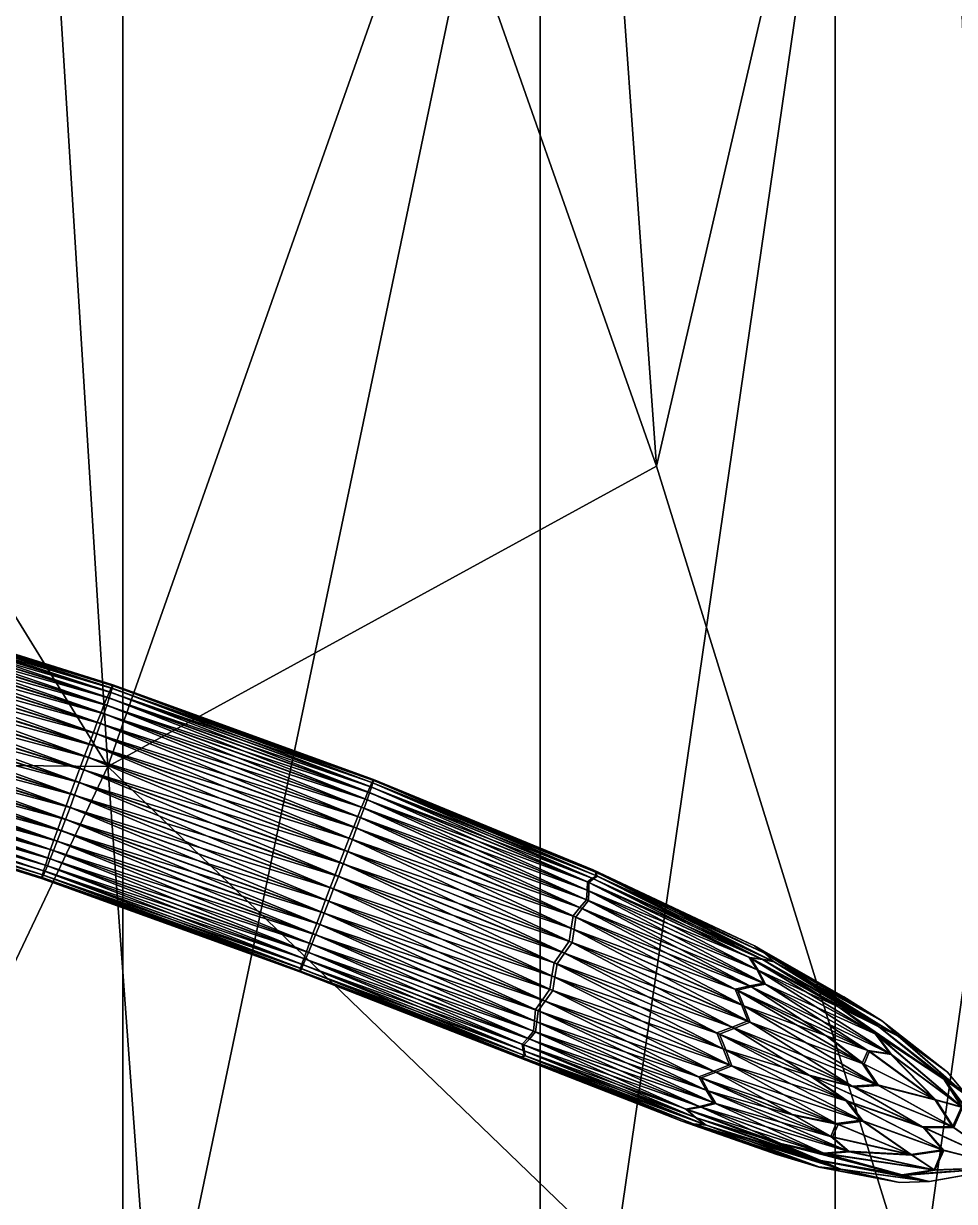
# Model space of a CAD drawing. Header units: centimetres. Extents: x -906 to 906, y -348 to 348.
# Drawn here: x -839.56 to -821.79, y -129.08 to -106.58 of the extents above; entities that cross this region are included whole.
import ezdxf

# ---------------------------------------------------------------- set-up
doc = ezdxf.new("R2010")
doc.units = ezdxf.units.CM
for name, color, linetype, true_color in [('Object011', 7, 'Continuous', 0x1bb194), ('Object015', 7, 'Continuous', 0x876e08), ('wood', 7, 'Continuous', 0x068771)]:
    doc.layers.add(name, color=color, linetype=linetype, true_color=true_color)

msp = doc.modelspace()

# ---------------------------------------------------------------- meshes
at = {"layer": 'Object011', "color": 46, "true_color": 0x876e08}
mesh = msp.add_polyface(dxfattribs=at)
corners = [(-837.856, -119.21, -296.943), (-843.298, -117.505, -296.843), (-843.297, -117.523, -296.586), (-837.857, -119.228, -296.687), (-843.308, -117.573, -296.335), (-837.893, -119.357, -296.191), (-843.33, -117.654, -296.091), (-843.362, -117.763, -295.861), (-837.87, -119.278, -296.435), (-843.406, -117.9, -295.648), (-837.973, -119.602, -295.748), (-837.928, -119.466, -295.961), (-843.458, -118.062, -295.456), (-838.028, -119.763, -295.555), (-838.092, -119.946, -295.386), (-843.519, -118.246, -295.286), (-843.588, -118.449, -295.144), (-838.163, -120.148, -295.243), (-843.663, -118.668, -295.031), (-838.24, -120.366, -295.13), (-843.744, -118.899, -294.949), (-838.41, -120.834, -294.998), (-843.828, -119.137, -294.899), (-843.914, -119.38, -294.882), (-838.323, -120.596, -295.048), (-838.576, -121.042, -298.909), (-844.013, -119.341, -298.809), (-843.926, -119.099, -298.792), (-838.487, -120.801, -298.891), (-843.839, -118.861, -298.741), (-838.312, -120.336, -298.758), (-843.754, -118.632, -298.658), (-843.673, -118.415, -298.545), (-838.23, -120.12, -298.645), (-838.398, -120.565, -298.841), (-843.597, -118.215, -298.401), (-838.154, -119.921, -298.501), (-843.528, -118.035, -298.232), (-838.083, -119.74, -298.332), (-838.021, -119.582, -298.138), (-843.465, -117.876, -298.038), (-843.412, -117.743, -297.825), (-837.967, -119.449, -297.925), (-843.367, -117.639, -297.594), (-837.923, -119.345, -297.694), (-843.333, -117.563, -297.351), (-837.867, -119.224, -297.199), (-843.31, -117.518, -297.099), (-837.89, -119.269, -297.451)]
mesh.append_faces([[corners[k] for k in face] for face in [(0, 1, 2), (3, 2, 4), (5, 6, 7), (8, 4, 6), (9, 10, 11), (11, 7, 9), (10, 9, 12), (12, 13, 10), (14, 15, 16), (16, 17, 14), (15, 14, 13), (13, 12, 15), (18, 19, 17), (17, 16, 18), (19, 18, 20), (21, 22, 23), (24, 20, 22), (25, 26, 27), (28, 27, 29), (30, 31, 32), (32, 33, 30), (34, 29, 31), (35, 36, 33), (33, 32, 35), (36, 35, 37), (37, 38, 36), (39, 40, 41), (41, 42, 39), (40, 39, 38), (38, 37, 40), (43, 44, 42), (42, 41, 43), (44, 43, 45), (46, 47, 1), (48, 45, 47)]], dxfattribs={"vtx2": -1, "color": 46})
mesh = msp.add_polyface(dxfattribs=at)
corners = [(-832.877, -121.017, -297.029), (-837.856, -119.21, -296.943), (-837.857, -119.228, -296.687), (-832.879, -121.035, -296.773), (-837.87, -119.278, -296.435), (-832.918, -121.162, -296.278), (-837.893, -119.357, -296.191), (-837.928, -119.466, -295.961), (-832.893, -121.084, -296.521), (-832.955, -121.27, -296.048), (-837.973, -119.602, -295.748), (-833.003, -121.405, -295.835), (-838.028, -119.763, -295.555), (-833.127, -121.747, -295.472), (-838.092, -119.946, -295.386), (-838.163, -120.148, -295.243), (-833.061, -121.565, -295.642), (-833.202, -121.948, -295.33), (-838.24, -120.366, -295.13), (-833.282, -122.164, -295.217), (-838.323, -120.596, -295.048), (-833.458, -122.628, -295.084), (-838.41, -120.834, -294.998), (-838.498, -121.075, -294.982), (-833.369, -122.392, -295.134), (-833.55, -122.868, -295.067), (-838.587, -121.316, -294.999), (-833.642, -123.108, -295.085), (-838.675, -121.553, -295.05), (-833.706, -123.08, -298.978), (-838.664, -121.284, -298.892), (-838.576, -121.042, -298.909), (-833.796, -123.316, -298.928), (-838.75, -121.521, -298.842), (-833.615, -122.84, -298.995), (-838.487, -120.801, -298.891), (-833.522, -122.6, -298.978), (-838.398, -120.565, -298.841), (-833.342, -122.138, -298.845), (-838.312, -120.336, -298.758), (-838.23, -120.12, -298.645), (-833.431, -122.365, -298.927), (-833.257, -121.923, -298.731), (-838.154, -119.921, -298.501), (-833.179, -121.725, -298.588), (-838.083, -119.74, -298.332), (-833.042, -121.388, -298.225), (-838.021, -119.582, -298.138), (-837.967, -119.449, -297.925), (-833.106, -121.545, -298.418), (-832.987, -121.256, -298.012), (-837.923, -119.345, -297.694), (-832.943, -121.151, -297.781), (-837.89, -119.269, -297.451), (-832.887, -121.031, -297.286), (-837.867, -119.224, -297.199), (-832.909, -121.076, -297.538), (-843.297, -117.523, -296.586), (-843.308, -117.573, -296.335), (-843.362, -117.763, -295.861), (-843.33, -117.654, -296.091), (-843.333, -117.563, -297.351), (-843.298, -117.505, -296.843), (-843.31, -117.518, -297.099)]
mesh.append_faces([[corners[k] for k in face] for face in [(0, 1, 2), (3, 2, 4), (5, 6, 7), (8, 4, 6), (9, 7, 10), (11, 10, 12), (13, 14, 15), (16, 12, 14), (17, 15, 18), (19, 18, 20), (21, 22, 23), (24, 20, 22), (25, 23, 26), (27, 26, 28), (29, 30, 31), (32, 33, 30), (34, 31, 35), (36, 35, 37), (38, 39, 40), (41, 37, 39), (42, 40, 43), (44, 43, 45), (46, 47, 48), (49, 45, 47), (50, 48, 51), (52, 51, 53), (54, 55, 1), (56, 53, 55), (57, 2, 1), (58, 4, 2), (59, 7, 6), (60, 6, 4), (61, 53, 51), (62, 1, 55), (63, 55, 53)]], dxfattribs={"vtx2": -1, "color": 46})
mesh = msp.add_polyface(dxfattribs=at)
corners = [(-843.744, -118.899, -294.949), (-838.323, -120.596, -295.048), (-838.24, -120.366, -295.13), (-843.914, -119.38, -294.882), (-838.498, -121.075, -294.982), (-838.41, -120.834, -294.998), (-843.828, -119.137, -294.899), (-844.002, -119.621, -294.9), (-838.587, -121.316, -294.999), (-844.088, -119.859, -294.951), (-838.675, -121.553, -295.05), (-844.254, -120.305, -295.147), (-838.843, -121.997, -295.246), (-838.761, -121.781, -295.132), (-844.173, -120.088, -295.033), (-844.33, -120.505, -295.29), (-838.92, -122.197, -295.389), (-844.399, -120.685, -295.46), (-838.99, -122.377, -295.559), (-844.516, -120.977, -295.867), (-839.107, -122.668, -295.966), (-839.053, -122.535, -295.752), (-844.462, -120.844, -295.653), (-844.56, -121.081, -296.098), (-839.151, -122.772, -296.196), (-844.594, -121.157, -296.341), (-839.184, -122.848, -296.44), (-844.629, -121.216, -296.849), (-839.217, -122.907, -296.948), (-839.206, -122.893, -296.692), (-844.617, -121.202, -296.593), (-844.63, -121.197, -297.105), (-839.216, -122.889, -297.204), (-844.619, -121.147, -297.357), (-839.204, -122.84, -297.456), (-844.565, -120.957, -297.83), (-839.146, -122.652, -297.929), (-839.18, -122.76, -297.699), (-844.597, -121.067, -297.6), (-844.522, -120.82, -298.043), (-839.1, -122.515, -298.142), (-844.469, -120.658, -298.236), (-839.045, -122.354, -298.335), (-844.339, -120.271, -298.548), (-838.911, -121.969, -298.647), (-838.982, -122.171, -298.505), (-844.408, -120.474, -298.405), (-844.264, -120.052, -298.661), (-838.833, -121.751, -298.76), (-844.183, -119.821, -298.743), (-838.75, -121.521, -298.842), (-838.664, -121.284, -298.892), (-844.099, -119.583, -298.793), (-844.013, -119.341, -298.809), (-838.576, -121.042, -298.909), (-843.926, -119.099, -298.792), (-838.487, -120.801, -298.891), (-843.839, -118.861, -298.741), (-838.398, -120.565, -298.841), (-843.754, -118.632, -298.658), (-838.312, -120.336, -298.758)]
mesh.append_faces([[corners[k] for k in face] for face in [(0, 1, 2), (3, 4, 5), (6, 5, 1), (7, 8, 4), (4, 3, 7), (8, 7, 9), (9, 10, 8), (11, 12, 13), (14, 13, 10), (10, 9, 14), (15, 16, 12), (17, 18, 16), (19, 20, 21), (22, 21, 18), (23, 24, 20), (25, 26, 24), (27, 28, 29), (30, 29, 26), (31, 32, 28), (33, 34, 32), (35, 36, 37), (38, 37, 34), (39, 40, 36), (41, 42, 40), (43, 44, 45), (46, 45, 42), (47, 48, 44), (49, 50, 48), (51, 52, 53), (53, 54, 51), (52, 51, 50), (55, 56, 54), (57, 58, 56), (59, 60, 58)]], dxfattribs={"vtx2": -1, "color": 46})
mesh = msp.add_polyface(dxfattribs=at)
corners = [(-838.761, -121.781, -295.132), (-844.173, -120.088, -295.033), (-844.254, -120.305, -295.147), (-838.843, -121.997, -295.246), (-844.33, -120.505, -295.29), (-849.812, -118.935, -295.18), (-849.882, -119.116, -295.35), (-844.399, -120.685, -295.46), (-838.92, -122.197, -295.389), (-850.001, -119.406, -295.756), (-844.516, -120.977, -295.867), (-844.462, -120.844, -295.653), (-839.053, -122.535, -295.752), (-838.99, -122.377, -295.559), (-849.946, -119.273, -295.543), (-839.107, -122.668, -295.966), (-844.56, -121.081, -296.098), (-850.047, -119.51, -295.987), (-850.083, -119.585, -296.23), (-844.594, -121.157, -296.341), (-839.151, -122.772, -296.196), (-850.123, -119.642, -296.738), (-844.629, -121.216, -296.849), (-844.617, -121.202, -296.593), (-839.206, -122.893, -296.692), (-839.184, -122.848, -296.44), (-850.108, -119.629, -296.482), (-839.217, -122.907, -296.948), (-844.63, -121.197, -297.105), (-850.125, -119.623, -296.994), (-850.117, -119.572, -297.246), (-844.619, -121.147, -297.357), (-839.216, -122.889, -297.204), (-850.067, -119.381, -297.719), (-844.565, -120.957, -297.83), (-844.597, -121.067, -297.6), (-839.18, -122.76, -297.699), (-839.204, -122.84, -297.456), (-850.097, -119.491, -297.489), (-839.146, -122.652, -297.929), (-844.522, -120.82, -298.043), (-850.026, -119.243, -297.932), (-849.975, -119.08, -298.125), (-844.469, -120.658, -298.236), (-839.1, -122.515, -298.142), (-838.982, -122.171, -298.505), (-844.408, -120.474, -298.405), (-844.339, -120.271, -298.548), (-839.045, -122.354, -298.335), (-849.916, -118.896, -298.294), (-838.911, -121.969, -298.647), (-844.264, -120.052, -298.661), (-838.833, -121.751, -298.76), (-844.183, -119.821, -298.743), (-838.75, -121.521, -298.842), (-844.099, -119.583, -298.793)]
mesh.append_faces([[corners[k] for k in face] for face in [(0, 1, 2), (3, 2, 4), (5, 4, 2), (6, 7, 4), (8, 4, 7), (9, 10, 11), (12, 11, 10), (13, 7, 11), (14, 11, 7), (15, 10, 16), (17, 16, 10), (18, 19, 16), (20, 16, 19), (21, 22, 23), (24, 23, 22), (25, 19, 23), (26, 23, 19), (27, 22, 28), (29, 28, 22), (30, 31, 28), (32, 28, 31), (33, 34, 35), (36, 35, 34), (37, 31, 35), (38, 35, 31), (39, 34, 40), (41, 40, 34), (42, 43, 40), (44, 40, 43), (45, 46, 47), (48, 43, 46), (49, 46, 43), (50, 47, 51), (52, 51, 53), (54, 53, 55)]], dxfattribs={"vtx2": -1, "color": 46})
mesh = msp.add_polyface(dxfattribs=at)
corners = [(-837.857, -119.228, -296.687), (-832.879, -121.035, -296.773), (-832.877, -121.017, -297.029), (-837.87, -119.278, -296.435), (-832.893, -121.084, -296.521), (-837.928, -119.466, -295.961), (-832.955, -121.27, -296.048), (-832.918, -121.162, -296.278), (-837.893, -119.357, -296.191), (-837.973, -119.602, -295.748), (-833.003, -121.405, -295.835), (-838.028, -119.763, -295.555), (-833.061, -121.565, -295.642), (-838.163, -120.148, -295.243), (-833.202, -121.948, -295.33), (-833.127, -121.747, -295.472), (-828.893, -123.48, -295.578), (-828.775, -123.331, -295.751), (-838.092, -119.946, -295.386), (-829.019, -123.646, -295.432), (-833.282, -122.164, -295.217), (-838.24, -120.366, -295.13), (-838.323, -120.596, -295.048), (-833.369, -122.392, -295.134), (-838.498, -121.075, -294.982), (-833.55, -122.868, -295.067), (-833.458, -122.628, -295.084), (-838.41, -120.834, -294.998), (-838.587, -121.316, -294.999), (-833.642, -123.108, -295.085), (-838.675, -121.553, -295.05), (-833.734, -123.343, -295.135), (-838.75, -121.521, -298.842), (-833.796, -123.316, -298.928), (-833.882, -123.544, -298.846), (-838.576, -121.042, -298.909), (-833.615, -122.84, -298.995), (-833.706, -123.08, -298.978), (-838.664, -121.284, -298.892), (-838.487, -120.801, -298.891), (-833.522, -122.6, -298.978), (-838.398, -120.565, -298.841), (-833.431, -122.365, -298.927), (-838.23, -120.12, -298.645), (-833.257, -121.923, -298.731), (-833.342, -122.138, -298.845), (-829.102, -123.858, -298.872), (-838.312, -120.336, -298.758), (-829.067, -123.624, -298.768), (-833.179, -121.725, -298.588), (-838.154, -119.921, -298.501), (-838.083, -119.74, -298.332), (-833.106, -121.545, -298.418), (-828.938, -123.46, -298.623), (-837.967, -119.449, -297.925), (-832.987, -121.256, -298.012), (-833.042, -121.388, -298.225), (-838.021, -119.582, -298.138), (-837.923, -119.345, -297.694), (-832.943, -121.151, -297.781), (-837.89, -119.269, -297.451), (-832.909, -121.076, -297.538), (-837.856, -119.21, -296.943), (-832.887, -121.031, -297.286), (-837.867, -119.224, -297.199)]
mesh.append_faces([[corners[k] for k in face] for face in [(0, 1, 2), (3, 4, 1), (5, 6, 7), (8, 7, 4), (9, 10, 6), (11, 12, 10), (13, 14, 15), (16, 15, 14), (17, 12, 15), (18, 15, 12), (19, 14, 20), (21, 20, 14), (22, 23, 20), (24, 25, 26), (27, 26, 23), (28, 29, 25), (30, 31, 29), (32, 33, 34), (35, 36, 37), (38, 37, 33), (39, 40, 36), (41, 42, 40), (43, 44, 45), (46, 45, 44), (47, 45, 42), (48, 44, 49), (50, 49, 44), (51, 52, 49), (53, 49, 52), (54, 55, 56), (57, 56, 52), (58, 59, 55), (60, 61, 59), (62, 2, 63), (64, 63, 61)]], dxfattribs={"vtx2": -1, "color": 46})
mesh = msp.add_polyface(dxfattribs=at)
corners = [(-832.879, -121.035, -296.773), (-828.638, -122.788, -296.852), (-828.684, -122.741, -297.099), (-832.877, -121.017, -297.029), (-832.893, -121.084, -296.521), (-828.603, -122.867, -296.607), (-828.679, -122.913, -296.365), (-832.918, -121.162, -296.278), (-832.955, -121.27, -296.048), (-828.766, -122.987, -296.137), (-833.003, -121.405, -295.835), (-828.766, -123.146, -295.935), (-833.061, -121.565, -295.642), (-828.775, -123.331, -295.751), (-833.202, -121.948, -295.33), (-829.019, -123.646, -295.432), (-828.893, -123.48, -295.578), (-833.127, -121.747, -295.472), (-833.282, -122.164, -295.217), (-829.05, -123.881, -295.33), (-833.369, -122.392, -295.134), (-829.088, -124.13, -295.258), (-833.458, -122.628, -295.084), (-829.23, -124.335, -295.2), (-833.522, -122.6, -298.978), (-829.285, -124.31, -299.002), (-829.43, -124.517, -299.026), (-833.431, -122.365, -298.927), (-829.141, -124.106, -298.946), (-833.257, -121.923, -298.731), (-829.067, -123.624, -298.768), (-829.102, -123.858, -298.872), (-833.342, -122.138, -298.845), (-833.179, -121.725, -298.588), (-828.938, -123.46, -298.623), (-833.106, -121.545, -298.418), (-828.815, -123.314, -298.451), (-828.799, -123.131, -298.266), (-833.042, -121.388, -298.225), (-832.987, -121.256, -298.012), (-828.794, -122.974, -298.062), (-832.943, -121.151, -297.781), (-828.701, -122.903, -297.836), (-832.909, -121.076, -297.538), (-828.618, -122.86, -297.595), (-828.645, -122.785, -297.348), (-832.887, -121.031, -297.286)]
mesh.append_faces([[corners[k] for k in face] for face in [(0, 1, 2), (2, 3, 0), (1, 0, 4), (4, 5, 1), (6, 7, 8), (8, 9, 6), (7, 6, 5), (5, 4, 7), (10, 11, 9), (9, 8, 10), (11, 10, 12), (12, 13, 11), (14, 15, 16), (17, 16, 13), (18, 19, 15), (20, 21, 19), (22, 23, 21), (24, 25, 26), (27, 28, 25), (29, 30, 31), (32, 31, 28), (33, 34, 30), (35, 36, 34), (37, 38, 39), (39, 40, 37), (38, 37, 36), (36, 35, 38), (41, 42, 40), (40, 39, 41), (42, 41, 43), (43, 44, 42), (45, 46, 3), (3, 2, 45), (46, 45, 44), (44, 43, 46)]], dxfattribs={"vtx2": -1, "color": 46})
mesh = msp.add_polyface(dxfattribs=at)
corners = [(-833.822, -123.57, -295.218), (-838.761, -121.781, -295.132), (-838.843, -121.997, -295.246), (-833.734, -123.343, -295.135), (-838.675, -121.553, -295.05), (-833.907, -123.785, -295.332), (-838.92, -122.197, -295.389), (-833.986, -123.983, -295.475), (-838.99, -122.377, -295.559), (-834.058, -124.163, -295.644), (-834.122, -124.32, -295.838), (-839.053, -122.535, -295.752), (-839.107, -122.668, -295.966), (-834.177, -124.452, -296.051), (-839.151, -122.772, -296.196), (-834.221, -124.556, -296.282), (-839.184, -122.848, -296.44), (-834.255, -124.632, -296.525), (-834.277, -124.677, -296.777), (-839.206, -122.893, -296.692), (-839.217, -122.907, -296.948), (-834.288, -124.691, -297.033), (-839.216, -122.889, -297.204), (-834.286, -124.673, -297.289), (-839.204, -122.84, -297.456), (-834.272, -124.624, -297.541), (-834.246, -124.546, -297.785), (-839.18, -122.76, -297.699), (-839.146, -122.652, -297.929), (-834.209, -124.438, -298.015), (-839.1, -122.515, -298.142), (-834.161, -124.303, -298.228), (-839.045, -122.354, -298.335), (-834.104, -124.143, -298.421), (-834.037, -123.961, -298.59), (-838.982, -122.171, -298.505), (-838.911, -121.969, -298.647), (-833.963, -123.76, -298.733), (-838.833, -121.751, -298.76), (-833.882, -123.544, -298.846), (-838.75, -121.521, -298.842)]
mesh.append_faces([[corners[k] for k in face] for face in [(0, 1, 2), (3, 4, 1), (5, 2, 6), (7, 6, 8), (8, 9, 7), (10, 11, 12), (12, 13, 10), (11, 10, 9), (9, 8, 11), (14, 15, 13), (13, 12, 14), (15, 14, 16), (16, 17, 15), (18, 19, 20), (20, 21, 18), (19, 18, 17), (17, 16, 19), (22, 23, 21), (21, 20, 22), (23, 22, 24), (24, 25, 23), (26, 27, 28), (28, 29, 26), (27, 26, 25), (25, 24, 27), (30, 31, 29), (29, 28, 30), (31, 30, 32), (32, 33, 31), (34, 35, 36), (36, 37, 34), (35, 34, 33), (33, 32, 35), (37, 36, 38), (39, 38, 40)]], dxfattribs={"vtx2": -1, "color": 46})
mesh = msp.add_polyface(dxfattribs=at)
corners = [(-829.05, -123.881, -295.33), (-833.282, -122.164, -295.217), (-833.369, -122.392, -295.134), (-829.23, -124.335, -295.2), (-833.458, -122.628, -295.084), (-833.55, -122.868, -295.067), (-829.088, -124.13, -295.258), (-829.374, -124.542, -295.175), (-833.642, -123.108, -295.085), (-829.415, -124.796, -295.2), (-833.734, -123.343, -295.135), (-838.843, -121.997, -295.246), (-833.907, -123.785, -295.332), (-833.822, -123.57, -295.218), (-829.599, -125.249, -295.331), (-829.456, -125.048, -295.258), (-838.761, -121.781, -295.132), (-829.737, -125.435, -295.434), (-833.986, -123.983, -295.475), (-838.92, -122.197, -295.389), (-829.763, -125.646, -295.58), (-834.058, -124.163, -295.644), (-829.901, -125.975, -295.937), (-834.122, -124.32, -295.838), (-834.177, -124.452, -296.051), (-829.783, -125.84, -295.753), (-830.01, -126.086, -296.139), (-834.221, -124.556, -296.282), (-830, -126.203, -296.367), (-834.255, -124.632, -296.525), (-830.056, -126.321, -296.855), (-834.277, -124.677, -296.777), (-834.288, -124.691, -297.033), (-829.98, -126.294, -296.609), (-830.12, -126.319, -297.102), (-834.286, -124.673, -297.289), (-830.063, -126.318, -297.351), (-834.272, -124.624, -297.541), (-830.022, -126.194, -297.838), (-834.246, -124.546, -297.785), (-834.209, -124.438, -298.015), (-829.994, -126.287, -297.598), (-830.038, -126.073, -298.065), (-834.161, -124.303, -298.228), (-829.935, -125.96, -298.268), (-834.104, -124.143, -298.421), (-829.807, -125.626, -298.625), (-834.037, -123.961, -298.59), (-833.963, -123.76, -298.733), (-829.822, -125.822, -298.453), (-829.785, -125.413, -298.769), (-833.882, -123.544, -298.846), (-838.833, -121.751, -298.76), (-829.651, -125.225, -298.873), (-833.796, -123.316, -298.928), (-829.471, -124.771, -299.003), (-833.706, -123.08, -298.978), (-833.615, -122.84, -298.995), (-829.51, -125.024, -298.947), (-829.43, -124.517, -299.026), (-833.522, -122.6, -298.978), (-829.285, -124.31, -299.002), (-833.431, -122.365, -298.927), (-829.141, -124.106, -298.946), (-833.342, -122.138, -298.845)]
mesh.append_faces([[corners[k] for k in face] for face in [(0, 1, 2), (3, 4, 5), (6, 2, 4), (7, 5, 8), (9, 8, 10), (11, 12, 13), (14, 13, 12), (15, 10, 13), (16, 13, 10), (17, 12, 18), (19, 18, 12), (20, 18, 21), (22, 23, 24), (25, 21, 23), (26, 24, 27), (28, 27, 29), (30, 31, 32), (33, 29, 31), (34, 32, 35), (36, 35, 37), (38, 39, 40), (41, 37, 39), (42, 40, 43), (44, 43, 45), (46, 47, 48), (49, 45, 47), (50, 48, 51), (52, 51, 48), (53, 51, 54), (55, 56, 57), (58, 54, 56), (59, 57, 60), (61, 60, 62), (63, 62, 64)]], dxfattribs={"vtx2": -1, "color": 46})
mesh = msp.add_polyface(dxfattribs=at)
corners = [(-825.602, -124.197, -297.149), (-828.684, -122.741, -297.099), (-828.638, -122.788, -296.852), (-825.409, -124.336, -296.928), (-828.603, -122.867, -296.607), (-825.451, -124.454, -296.465), (-828.679, -122.913, -296.365), (-828.766, -122.987, -296.137), (-825.228, -124.503, -296.704), (-825.683, -124.427, -296.244), (-828.766, -123.146, -295.935), (-825.532, -124.663, -296.076), (-828.775, -123.331, -295.751), (-825.658, -124.979, -295.737), (-828.893, -123.48, -295.578), (-829.019, -123.646, -295.432), (-825.392, -124.925, -295.92), (-825.929, -125.043, -295.582), (-829.05, -123.881, -295.33), (-825.805, -125.339, -295.513), (-829.088, -124.13, -295.258), (-825.981, -125.768, -295.389), (-829.23, -124.335, -295.2), (-829.374, -124.542, -295.175), (-825.688, -125.651, -295.469), (-829.415, -124.796, -295.2), (-826.154, -126.182, -295.389), (-826.273, -125.881, -295.34), (-829.456, -125.048, -295.258), (-826.334, -126.61, -295.513), (-829.599, -125.249, -295.331), (-829.737, -125.435, -295.434), (-826.037, -126.487, -295.469), (-826.625, -126.716, -295.583), (-829.763, -125.646, -295.58), (-826.668, -126.696, -298.718), (-829.785, -125.413, -298.769), (-829.651, -125.225, -298.873), (-826.379, -126.59, -298.794), (-829.51, -125.024, -298.947), (-826.203, -126.16, -298.918), (-829.471, -124.771, -299.003), (-829.43, -124.517, -299.026), (-826.323, -125.859, -298.96), (-826.083, -126.466, -298.845), (-829.285, -124.31, -299.002), (-826.029, -125.746, -298.918), (-829.141, -124.106, -298.946), (-825.849, -125.318, -298.793), (-829.102, -123.858, -298.872), (-829.067, -123.624, -298.768), (-825.734, -125.63, -298.844), (-825.972, -125.024, -298.717), (-828.938, -123.46, -298.623), (-825.696, -124.961, -298.569), (-828.815, -123.314, -298.451), (-825.561, -124.649, -298.229), (-828.799, -123.131, -298.266), (-828.794, -122.974, -298.062), (-825.426, -124.91, -298.392), (-825.708, -124.416, -298.055), (-828.701, -122.903, -297.836), (-825.469, -124.445, -297.841), (-828.618, -122.86, -297.595), (-825.415, -124.333, -297.377), (-828.645, -122.785, -297.348), (-825.241, -124.497, -297.608)]
mesh.append_faces([[corners[k] for k in face] for face in [(0, 1, 2), (3, 2, 4), (5, 6, 7), (8, 4, 6), (9, 7, 10), (11, 10, 12), (13, 14, 15), (16, 12, 14), (17, 15, 18), (19, 18, 20), (21, 22, 23), (24, 20, 22), (25, 26, 27), (27, 23, 25), (26, 25, 28), (29, 30, 31), (32, 28, 30), (33, 31, 34), (35, 36, 37), (38, 37, 39), (40, 41, 42), (42, 43, 40), (44, 39, 41), (43, 42, 45), (46, 45, 47), (48, 49, 50), (51, 47, 49), (52, 50, 53), (54, 53, 55), (56, 57, 58), (59, 55, 57), (60, 58, 61), (62, 61, 63), (64, 65, 1), (66, 63, 65)]], dxfattribs={"vtx2": -1, "color": 46})
mesh = msp.add_polyface(dxfattribs=at)
corners = [(-823.898, -125.168, -297.177), (-825.602, -124.197, -297.149), (-825.409, -124.336, -296.928), (-828.638, -122.788, -296.852), (-828.603, -122.867, -296.607), (-825.228, -124.503, -296.704), (-828.766, -122.987, -296.137), (-825.683, -124.427, -296.244), (-825.451, -124.454, -296.465), (-828.679, -122.913, -296.365), (-823.973, -125.375, -296.359), (-825.532, -124.663, -296.076), (-828.766, -123.146, -295.935), (-828.775, -123.331, -295.751), (-825.392, -124.925, -295.92), (-829.019, -123.646, -295.432), (-825.929, -125.043, -295.582), (-825.658, -124.979, -295.737), (-823.408, -126.21, -295.949), (-828.893, -123.48, -295.578), (-824.199, -125.93, -295.761), (-825.805, -125.339, -295.513), (-829.05, -123.881, -295.33), (-829.088, -124.13, -295.258), (-825.688, -125.651, -295.469), (-823.511, -126.453, -295.797), (-829.374, -124.542, -295.175), (-826.273, -125.881, -295.34), (-825.981, -125.768, -295.389), (-829.23, -124.335, -295.2), (-829.456, -125.048, -295.258), (-826.037, -126.487, -295.469), (-826.154, -126.182, -295.389), (-829.471, -124.771, -299.003), (-826.203, -126.16, -298.918), (-826.083, -126.466, -298.845), (-829.285, -124.31, -299.002), (-826.029, -125.746, -298.918), (-826.323, -125.859, -298.96), (-829.141, -124.106, -298.946), (-825.734, -125.63, -298.844), (-829.067, -123.624, -298.768), (-825.972, -125.024, -298.717), (-825.849, -125.318, -298.793), (-823.548, -126.436, -298.581), (-823.273, -126.844, -298.58), (-829.102, -123.858, -298.872), (-824.238, -125.912, -298.594), (-825.696, -124.961, -298.569), (-828.938, -123.46, -298.623), (-828.815, -123.314, -298.451), (-825.426, -124.91, -298.392), (-828.794, -122.974, -298.062), (-825.708, -124.416, -298.055), (-825.561, -124.649, -298.229), (-828.799, -123.131, -298.266), (-823.995, -125.365, -297.995), (-825.469, -124.445, -297.841), (-828.701, -122.903, -297.836), (-828.618, -122.86, -297.595), (-825.241, -124.497, -297.608), (-828.684, -122.741, -297.099), (-825.415, -124.333, -297.377), (-828.645, -122.785, -297.348)]
mesh.append_faces([[corners[k] for k in face] for face in [(0, 1, 2), (3, 2, 1), (4, 5, 2), (6, 7, 8), (9, 8, 5), (10, 7, 11), (12, 11, 7), (13, 14, 11), (15, 16, 17), (18, 17, 16), (19, 17, 14), (20, 16, 21), (22, 21, 16), (23, 24, 21), (25, 21, 24), (26, 27, 28), (29, 28, 24), (30, 31, 32), (33, 34, 35), (36, 37, 38), (39, 40, 37), (41, 42, 43), (44, 43, 42), (45, 40, 43), (46, 43, 40), (47, 42, 48), (49, 48, 42), (50, 51, 48), (52, 53, 54), (55, 54, 51), (56, 53, 57), (58, 57, 53), (59, 60, 57), (61, 1, 62), (63, 62, 60)]], dxfattribs={"vtx2": -1, "color": 46})
mesh = msp.add_polyface(dxfattribs=at)
corners = [(-833.55, -122.868, -295.067), (-829.374, -124.542, -295.175), (-829.23, -124.335, -295.2), (-833.642, -123.108, -295.085), (-829.415, -124.796, -295.2), (-833.734, -123.343, -295.135), (-829.456, -125.048, -295.258), (-833.907, -123.785, -295.332), (-829.737, -125.435, -295.434), (-829.599, -125.249, -295.331), (-833.822, -123.57, -295.218), (-833.986, -123.983, -295.475), (-829.763, -125.646, -295.58), (-834.058, -124.163, -295.644), (-829.783, -125.84, -295.753), (-834.177, -124.452, -296.051), (-830.01, -126.086, -296.139), (-829.901, -125.975, -295.937), (-834.122, -124.32, -295.838), (-826.622, -127.279, -296.078), (-826.888, -127.324, -296.246), (-830, -126.203, -296.367), (-826.714, -127.483, -296.466), (-829.98, -126.294, -296.609), (-834.221, -124.556, -296.282), (-834.255, -124.632, -296.525), (-834.288, -124.691, -297.033), (-830.12, -126.319, -297.102), (-830.056, -126.321, -296.855), (-834.277, -124.677, -296.777), (-826.768, -127.595, -296.93), (-826.53, -127.62, -296.705), (-826.994, -127.542, -297.151), (-830.063, -126.318, -297.351), (-826.774, -127.593, -297.378), (-829.994, -126.287, -297.598), (-834.286, -124.673, -297.289), (-834.272, -124.624, -297.541), (-834.209, -124.438, -298.015), (-830.038, -126.073, -298.065), (-830.022, -126.194, -297.838), (-834.246, -124.546, -297.785), (-826.733, -127.475, -297.842), (-826.542, -127.614, -297.61), (-826.913, -127.313, -298.056), (-829.935, -125.96, -298.268), (-834.161, -124.303, -298.228), (-834.104, -124.143, -298.421), (-829.822, -125.822, -298.453), (-833.963, -123.76, -298.733), (-829.785, -125.413, -298.769), (-829.807, -125.626, -298.625), (-834.037, -123.961, -298.59), (-833.882, -123.544, -298.846), (-829.651, -125.225, -298.873), (-833.796, -123.316, -298.928), (-829.51, -125.024, -298.947), (-833.615, -122.84, -298.995), (-829.43, -124.517, -299.026), (-829.471, -124.771, -299.003), (-833.706, -123.08, -298.978)]
mesh.append_faces([[corners[k] for k in face] for face in [(0, 1, 2), (3, 4, 1), (5, 6, 4), (7, 8, 9), (10, 9, 6), (11, 12, 8), (13, 14, 12), (15, 16, 17), (18, 17, 14), (19, 17, 16), (20, 16, 21), (22, 21, 23), (24, 21, 16), (25, 23, 21), (26, 27, 28), (29, 28, 23), (30, 28, 27), (31, 23, 28), (32, 27, 33), (34, 33, 35), (36, 33, 27), (37, 35, 33), (38, 39, 40), (41, 40, 35), (42, 40, 39), (43, 35, 40), (44, 39, 45), (46, 45, 39), (47, 48, 45), (49, 50, 51), (52, 51, 48), (53, 54, 50), (55, 56, 54), (57, 58, 59), (60, 59, 56)]], dxfattribs={"vtx2": -1, "color": 46})
mesh = msp.add_polyface(dxfattribs=at)
corners = [(-825.409, -124.336, -296.928), (-823.175, -125.626, -297.037), (-823.898, -125.168, -297.177), (-825.228, -124.503, -296.704), (-823.219, -125.746, -296.561), (-825.451, -124.454, -296.465), (-825.683, -124.427, -296.244), (-823.973, -125.375, -296.359), (-822.848, -125.923, -296.823), (-825.532, -124.663, -296.076), (-823.276, -125.887, -296.297), (-825.392, -124.925, -295.92), (-822.986, -126.268, -296.181), (-825.929, -125.043, -295.582), (-824.199, -125.93, -295.761), (-823.408, -126.21, -295.949), (-825.658, -124.979, -295.737), (-825.805, -125.339, -295.513), (-823.511, -126.453, -295.797), (-825.688, -125.651, -295.469), (-823.235, -126.861, -295.81), (-826.273, -125.881, -295.34), (-824.517, -126.684, -295.542), (-823.696, -126.892, -295.669), (-825.981, -125.768, -295.389), (-826.154, -126.182, -295.389), (-823.817, -127.171, -295.67), (-826.037, -126.487, -295.469), (-823.529, -127.543, -295.81), (-826.203, -126.16, -298.918), (-823.858, -127.152, -298.709), (-823.566, -127.526, -298.581), (-826.029, -125.746, -298.918), (-823.737, -126.873, -298.709), (-824.561, -126.664, -298.813), (-825.734, -125.63, -298.844), (-823.273, -126.844, -298.58), (-825.972, -125.024, -298.717), (-824.238, -125.912, -298.594), (-823.548, -126.436, -298.581), (-825.849, -125.318, -298.793), (-825.696, -124.961, -298.569), (-823.442, -126.195, -298.429), (-825.426, -124.91, -298.392), (-823.013, -126.256, -298.209), (-823.3, -125.876, -298.081), (-825.561, -124.649, -298.229), (-825.708, -124.416, -298.055), (-823.995, -125.365, -297.995), (-825.469, -124.445, -297.841), (-823.236, -125.738, -297.817), (-825.241, -124.497, -297.608), (-823.179, -125.624, -297.341), (-825.415, -124.333, -297.377), (-825.602, -124.197, -297.149), (-822.858, -125.919, -297.566)]
mesh.append_faces([[corners[k] for k in face] for face in [(0, 1, 2), (1, 0, 3), (4, 5, 6), (6, 7, 4), (5, 4, 8), (8, 3, 5), (9, 10, 7), (10, 9, 11), (11, 12, 10), (13, 14, 15), (16, 15, 12), (12, 11, 16), (17, 18, 14), (19, 20, 18), (21, 22, 23), (24, 23, 20), (25, 26, 22), (27, 28, 26), (29, 30, 31), (32, 33, 34), (35, 36, 33), (37, 38, 39), (40, 39, 36), (41, 42, 38), (42, 41, 43), (43, 44, 42), (45, 46, 47), (47, 48, 45), (46, 45, 44), (44, 43, 46), (49, 50, 48), (50, 49, 51), (52, 53, 54), (54, 2, 52), (55, 51, 53)]], dxfattribs={"vtx2": -1, "color": 46})
mesh = msp.add_polyface(dxfattribs=at)
corners = [(-825.228, -124.503, -296.704), (-822.848, -125.923, -296.823), (-823.175, -125.626, -297.037), (-825.241, -124.497, -297.608), (-822.858, -125.919, -297.566), (-823.236, -125.738, -297.817), (-825.415, -124.333, -297.377), (-823.179, -125.624, -297.341), (-821.971, -126.752, -296.636), (-823.219, -125.746, -296.561), (-823.973, -125.375, -296.359), (-823.276, -125.887, -296.297), (-821.633, -127.281, -296.563), (-822.986, -126.268, -296.181), (-821.543, -127.059, -296.978), (-822.133, -127.141, -296.215), (-823.408, -126.21, -295.949), (-823.511, -126.453, -295.797), (-824.199, -125.93, -295.761), (-823.235, -126.861, -295.81), (-822.361, -127.669, -296.061), (-823.696, -126.892, -295.669), (-824.517, -126.684, -295.542), (-824.561, -126.664, -298.813), (-823.737, -126.873, -298.709), (-822.391, -127.655, -298.361), (-823.273, -126.844, -298.58), (-821.82, -127.652, -298.113), (-823.548, -126.436, -298.581), (-822.16, -127.129, -298.207), (-823.442, -126.195, -298.429), (-824.238, -125.912, -298.594), (-823.013, -126.256, -298.209), (-821.651, -127.273, -297.873), (-821.986, -126.745, -297.786), (-823.3, -125.876, -298.081), (-823.995, -125.365, -297.995), (-821.549, -127.056, -297.458), (-821.917, -126.607, -297.211), (-823.898, -125.168, -297.177)]
mesh.append_faces([[corners[k] for k in face] for face in [(0, 1, 2), (3, 4, 5), (6, 7, 4), (8, 9, 10), (10, 11, 8), (12, 8, 11), (11, 13, 12), (9, 8, 14), (14, 1, 9), (15, 12, 13), (13, 16, 15), (17, 15, 16), (16, 18, 17), (15, 17, 19), (20, 21, 22), (23, 24, 25), (24, 26, 27), (26, 28, 29), (30, 29, 28), (28, 31, 30), (29, 30, 32), (32, 33, 29), (34, 35, 36), (36, 5, 34), (37, 34, 5), (5, 4, 37), (35, 34, 33), (33, 32, 35), (38, 37, 4), (4, 7, 38), (2, 38, 7), (7, 39, 2), (38, 2, 1), (1, 14, 38), (37, 38, 14)]], dxfattribs={"vtx2": -1, "color": 46})
mesh = msp.add_polyface(dxfattribs=at)
corners = [(-829.737, -125.435, -295.434), (-826.625, -126.716, -295.583), (-826.334, -126.61, -295.513), (-829.599, -125.249, -295.331), (-826.037, -126.487, -295.469), (-824.84, -127.436, -295.761), (-826.487, -126.967, -295.738), (-829.763, -125.646, -295.58), (-829.783, -125.84, -295.753), (-826.345, -127.207, -295.922), (-830.01, -126.086, -296.139), (-826.888, -127.324, -296.246), (-826.622, -127.279, -296.078), (-824.254, -128.168, -296.298), (-829.901, -125.975, -295.937), (-825.082, -127.983, -296.36), (-826.714, -127.483, -296.466), (-830, -126.203, -296.367), (-829.98, -126.294, -296.609), (-826.53, -127.62, -296.705), (-830.12, -126.319, -297.102), (-826.994, -127.542, -297.151), (-826.768, -127.595, -296.93), (-824.374, -128.42, -297.038), (-830.056, -126.321, -296.855), (-825.179, -128.18, -297.178), (-826.774, -127.593, -297.378), (-830.063, -126.318, -297.351), (-829.994, -126.287, -297.598), (-826.542, -127.614, -297.61), (-824.378, -128.418, -297.342), (-830.038, -126.073, -298.065), (-826.913, -127.313, -298.056), (-826.733, -127.475, -297.842), (-824.335, -128.298, -297.818), (-830.022, -126.194, -297.838), (-825.104, -127.973, -297.996), (-826.652, -127.265, -298.231), (-829.935, -125.96, -298.268), (-829.822, -125.822, -298.453), (-826.379, -127.192, -298.393), (-826.526, -126.949, -298.57), (-829.807, -125.626, -298.625), (-829.785, -125.413, -298.769), (-826.668, -126.696, -298.718), (-824.878, -127.418, -298.594), (-826.379, -126.59, -298.794), (-829.651, -125.225, -298.873), (-829.51, -125.024, -298.947), (-826.083, -126.466, -298.845)]
mesh.append_faces([[corners[k] for k in face] for face in [(0, 1, 2), (3, 2, 4), (5, 1, 6), (7, 6, 1), (6, 7, 8), (8, 9, 6), (10, 11, 12), (13, 12, 11), (14, 12, 9), (9, 8, 14), (15, 11, 16), (17, 16, 11), (18, 19, 16), (20, 21, 22), (23, 22, 21), (24, 22, 19), (25, 21, 26), (27, 26, 21), (28, 29, 26), (30, 26, 29), (31, 32, 33), (34, 33, 32), (35, 33, 29), (36, 32, 37), (38, 37, 32), (37, 38, 39), (39, 40, 37), (41, 42, 43), (43, 44, 41), (42, 41, 40), (40, 39, 42), (45, 44, 46), (47, 46, 44), (48, 49, 46)]], dxfattribs={"vtx2": -1, "color": 46})
mesh = msp.add_polyface(dxfattribs=at)
corners = [(-823.696, -126.892, -295.669), (-825.981, -125.768, -295.389), (-826.273, -125.881, -295.34), (-823.235, -126.861, -295.81), (-825.688, -125.651, -295.469), (-824.517, -126.684, -295.542), (-826.154, -126.182, -295.389), (-823.817, -127.171, -295.67), (-826.037, -126.487, -295.469), (-824.006, -127.608, -295.797), (-826.334, -126.61, -295.513), (-826.625, -126.716, -295.583), (-824.84, -127.436, -295.761), (-823.529, -127.543, -295.81), (-826.487, -126.967, -295.738), (-824.112, -127.849, -295.949), (-826.345, -127.207, -295.922), (-826.888, -127.324, -296.246), (-825.082, -127.983, -296.36), (-824.254, -128.168, -296.298), (-826.622, -127.279, -296.078), (-823.789, -128.132, -296.181), (-826.714, -127.483, -296.466), (-824.318, -128.306, -296.562), (-826.53, -127.62, -296.705), (-823.944, -128.469, -296.824), (-826.994, -127.542, -297.151), (-825.179, -128.18, -297.178), (-824.374, -128.42, -297.038), (-826.768, -127.595, -296.93), (-826.774, -127.593, -297.378), (-824.378, -128.418, -297.342), (-826.542, -127.614, -297.61), (-823.954, -128.464, -297.567), (-826.913, -127.313, -298.056), (-825.104, -127.973, -297.996), (-824.335, -128.298, -297.818), (-826.733, -127.475, -297.842), (-826.652, -127.265, -298.231), (-824.278, -128.157, -298.081), (-826.379, -127.192, -298.393), (-824.145, -127.834, -298.43), (-826.526, -126.949, -298.57), (-826.668, -126.696, -298.718), (-824.878, -127.418, -298.594), (-823.816, -128.119, -298.21), (-826.379, -126.59, -298.794), (-824.043, -127.591, -298.582), (-826.083, -126.466, -298.845), (-823.858, -127.152, -298.709), (-826.203, -126.16, -298.918), (-826.323, -125.859, -298.96), (-824.561, -126.664, -298.813), (-823.566, -127.526, -298.581), (-826.029, -125.746, -298.918), (-823.737, -126.873, -298.709), (-825.734, -125.63, -298.844)]
mesh.append_faces([[corners[k] for k in face] for face in [(0, 1, 2), (3, 4, 1), (5, 2, 6), (7, 6, 8), (9, 10, 11), (11, 12, 9), (13, 8, 10), (14, 15, 12), (15, 14, 16), (17, 18, 19), (20, 19, 21), (21, 16, 20), (22, 23, 18), (23, 22, 24), (24, 25, 23), (26, 27, 28), (29, 28, 25), (25, 24, 29), (30, 31, 27), (32, 33, 31), (34, 35, 36), (37, 36, 33), (33, 32, 37), (38, 39, 35), (39, 38, 40), (41, 42, 43), (43, 44, 41), (45, 40, 42), (46, 47, 44), (47, 46, 48), (49, 50, 51), (51, 52, 49), (53, 48, 50), (52, 51, 54), (55, 54, 56)]], dxfattribs={"vtx2": -1, "color": 46})
mesh = msp.add_polyface(dxfattribs=at)
corners = [(-826.334, -126.61, -295.513), (-824.006, -127.608, -295.797), (-823.529, -127.543, -295.81), (-826.345, -127.207, -295.922), (-823.789, -128.132, -296.181), (-824.112, -127.849, -295.949), (-826.379, -127.192, -298.393), (-823.816, -128.119, -298.21), (-824.278, -128.157, -298.081), (-826.526, -126.949, -298.57), (-824.145, -127.834, -298.43), (-826.083, -126.466, -298.845), (-823.566, -127.526, -298.581), (-824.043, -127.591, -298.582), (-824.517, -126.684, -295.542), (-823.817, -127.171, -295.67), (-822.361, -127.669, -296.061), (-821.988, -128.103, -296.323), (-822.592, -128.195, -296.215), (-824.84, -127.436, -295.761), (-822.766, -128.579, -296.636), (-824.254, -128.168, -296.298), (-825.082, -127.983, -296.36), (-824.318, -128.306, -296.562), (-822.259, -128.699, -296.979), (-823.944, -128.469, -296.824), (-822.158, -128.482, -296.563), (-824.374, -128.42, -297.038), (-822.835, -128.717, -297.211), (-824.378, -128.418, -297.342), (-825.179, -128.18, -297.178), (-823.954, -128.464, -297.567), (-822.266, -128.697, -297.458), (-822.781, -128.572, -297.786), (-824.335, -128.298, -297.818), (-825.104, -127.973, -297.996), (-822.175, -128.474, -297.874), (-822.619, -128.183, -298.207), (-824.878, -127.418, -298.594), (-822.391, -127.655, -298.361), (-823.858, -127.152, -298.709), (-824.561, -126.664, -298.813), (-822.012, -128.092, -298.113)]
mesh.append_faces([[corners[k] for k in face] for face in [(0, 1, 2), (3, 4, 5), (6, 7, 8), (9, 10, 7), (11, 12, 13), (14, 15, 16), (15, 2, 17), (2, 1, 18), (5, 18, 1), (1, 19, 5), (18, 5, 4), (20, 21, 22), (22, 23, 20), (24, 20, 23), (23, 25, 24), (21, 20, 26), (26, 4, 21), (25, 27, 28), (29, 28, 27), (27, 30, 29), (28, 29, 31), (31, 32, 28), (33, 34, 35), (35, 8, 33), (36, 33, 8), (8, 7, 36), (34, 33, 32), (32, 31, 34), (7, 10, 37), (13, 37, 10), (10, 38, 13), (37, 13, 12), (39, 40, 41), (42, 12, 40)]], dxfattribs={"vtx2": -1, "color": 46})
mesh = msp.add_polyface(dxfattribs=at)
corners = [(-821.971, -126.752, -296.636), (-821.633, -127.281, -296.563), (-820.715, -128.421, -297.237), (-821.543, -127.059, -296.978), (-823.235, -126.861, -295.81), (-821.797, -127.663, -296.323), (-822.133, -127.141, -296.215), (-821.988, -128.103, -296.323), (-822.361, -127.669, -296.061), (-823.817, -127.171, -295.67), (-823.696, -126.892, -295.669), (-822.592, -128.195, -296.215), (-823.529, -127.543, -295.81), (-823.789, -128.132, -296.181), (-822.158, -128.482, -296.563), (-822.766, -128.579, -296.636), (-822.259, -128.699, -296.979), (-822.835, -128.717, -297.211), (-823.944, -128.469, -296.824), (-822.266, -128.697, -297.458), (-822.781, -128.572, -297.786), (-822.175, -128.474, -297.874), (-822.619, -128.183, -298.207), (-823.816, -128.119, -298.21), (-823.566, -127.526, -298.581), (-822.012, -128.092, -298.113), (-821.82, -127.652, -298.113), (-822.391, -127.655, -298.361), (-823.737, -126.873, -298.709), (-823.858, -127.152, -298.709), (-822.16, -127.129, -298.207), (-823.273, -126.844, -298.58), (-821.651, -127.273, -297.873), (-821.986, -126.745, -297.786), (-821.549, -127.056, -297.458)]
mesh.append_faces([[corners[k] for k in face] for face in [(0, 1, 2), (2, 3, 0), (4, 5, 6), (1, 6, 5), (5, 2, 1), (7, 8, 9), (8, 7, 2), (2, 5, 8), (10, 8, 5), (5, 4, 10), (11, 7, 12), (13, 14, 11), (7, 11, 14), (14, 2, 7), (15, 16, 2), (2, 14, 15), (17, 16, 18), (16, 17, 19), (19, 2, 16), (20, 21, 2), (2, 19, 20), (22, 21, 23), (24, 25, 22), (21, 22, 25), (25, 2, 21), (26, 27, 28), (27, 26, 2), (2, 25, 27), (29, 27, 25), (30, 26, 31), (26, 30, 32), (32, 2, 26), (33, 34, 2), (2, 32, 33), (3, 2, 34)]], dxfattribs={"vtx2": -1, "color": 46})
at = {"layer": 'Object015', "color": 46, "true_color": 0x876e08}
mesh = msp.add_polyface(dxfattribs=at)
corners = [(-837.668, -93.243, 163.61), (-829.7, -98.08, 162.149), (-829.701, -55.501, 162.182), (-824.066, -101.172, 159.853), (-824.067, -59.199, 159.889), (-818.614, -103.533, 156.917), (-818.615, -62.024, 156.961), (-814.819, -105.068, 154.121), (-814.83, -63.862, 154.183), (-818.615, -144.349, 156.888), (-814.816, -145.577, 154.089), (-824.066, -142.458, 159.822), (-829.7, -139.982, 162.118), (-837.667, -136.107, 163.578), (-850.12, -130.017, 164.003), (-850.121, -85.643, 164.035), (-863.986, -123.893, 163.423), (-863.988, -77.999, 163.454), (-865.108, -73.17, -296.148), (-859.634, -75.447, -296.421), (-859.632, -98.893, -296.461), (-865.106, -96.844, -296.187), (-859.631, -117.99, -296.493), (-849.627, -101.825, -296.712), (-849.629, -78.706, -296.672), (-839.009, -103.81, -296.911), (-838.48, -82.289, -296.881), (-837.953, -120.773, -296.948), (-849.626, -120.648, -296.745), (-831.695, -103.021, -297.03), (-829.573, -85.54, -297.029), (-827.473, -115.035, -297.08), (-822.17, -92.154, -297.109), (-814.117, -101.376, -297.123), (-820.403, -56.292, -297.066), (-865.102, -141.441, -296.26), (-865.104, -116.132, -296.219), (-849.625, -145.346, -296.788), (-859.629, -143.047, -296.536), (-820.467, -137.635, -297.123), (-814.155, -105.677, 152.243), (-814.195, -64.599, 152.34), (-814.457, -105.793, 151.375), (-814.515, -64.744, 151.495), (-814.142, -146.063, 152.199), (-814.437, -146.155, 151.324), (-813.56, -105.852, 151.611), (-813.6, -64.808, 151.71)]
mesh.append_faces([[corners[k] for k in face] for face in [(0, 1, 2), (1, 3, 4), (3, 5, 6), (5, 7, 8), (9, 10, 7), (7, 5, 9), (11, 9, 5), (5, 3, 11), (12, 11, 3), (3, 1, 12), (13, 12, 1), (1, 0, 13), (14, 13, 0), (0, 15, 14), (16, 14, 15), (15, 17, 16), (18, 19, 20), (21, 20, 22), (23, 20, 19), (19, 24, 23), (25, 23, 24), (24, 26, 25), (23, 25, 27), (27, 28, 23), (20, 23, 28), (28, 22, 20), (29, 25, 26), (26, 30, 29), (31, 29, 30), (30, 32, 31), (29, 31, 27), (27, 25, 29), (33, 32, 34), (35, 36, 22), (37, 28, 27), (38, 22, 28), (39, 31, 32), (32, 33, 39), (27, 31, 39), (7, 40, 41), (40, 42, 43), (44, 45, 42), (42, 40, 44), (10, 44, 40), (40, 7, 10), (42, 46, 47), (46, 42, 45)]], dxfattribs={"vtx2": -1, "color": 46})
mesh = msp.add_polyface(dxfattribs=at)
corners = [(-818.615, -144.349, 156.888), (-824.066, -142.458, 159.822), (-824.063, -181.786, 159.796), (-814.816, -145.577, 154.089), (-818.613, -183.218, 156.872), (-829.7, -139.982, 162.118), (-837.667, -136.107, 163.578), (-837.663, -176.974, 163.547), (-829.696, -179.911, 162.088), (-850.12, -130.017, 164.003), (-863.986, -123.893, 163.423), (-863.983, -167.719, 163.392), (-850.116, -172.36, 163.972), (-885.417, -162.788, 159.979), (-876.193, -164.702, 161.838), (-876.197, -119.912, 161.868), (-869.525, -170.68, -295.559), (-869.526, -139.704, -295.512), (-867.812, -140.377, -295.93), (-867.812, -171.223, -295.978), (-870.625, -170.333, -295.019), (-870.625, -139.272, -294.975), (-859.631, -117.99, -296.493), (-859.629, -143.047, -296.536), (-865.102, -141.441, -296.26), (-865.102, -172.083, -296.311), (-859.628, -173.381, -296.587), (-837.953, -120.773, -296.948), (-836.201, -144.74, -296.991), (-849.625, -145.346, -296.788), (-849.624, -175.24, -296.839), (-836.205, -177.109, -297.043), (-849.626, -120.648, -296.745), (-806.206, -183.419, -296.993), (-820.485, -178.443, -297.173), (-820.467, -137.635, -297.123), (-876.85, -167.861, -286.738), (-876.851, -136.575, -286.713), (-875.269, -137.908, -289.664), (-875.268, -169.165, -289.693), (-878.988, -166.544, -280.648), (-878.989, -135.222, -280.625), (-873.744, -169.689, -291.832), (-873.745, -138.466, -291.799), (-872.434, -138.668, -293.285), (-872.434, -169.849, -293.322), (-871.494, -170.06, -294.329), (-871.495, -138.932, -294.288), (-814.142, -146.063, 152.199), (-814.816, -184.148, 154.084), (-814.437, -146.155, 151.324), (-814.142, -184.516, 152.198), (-813.547, -146.203, 151.568), (-814.437, -184.586, 151.323)]
mesh.append_faces([[corners[k] for k in face] for face in [(0, 1, 2), (3, 0, 4), (5, 6, 7), (7, 8, 5), (1, 5, 8), (8, 2, 1), (9, 10, 11), (11, 12, 9), (6, 9, 12), (12, 7, 6), (13, 14, 15), (10, 15, 14), (14, 11, 10), (16, 17, 18), (18, 19, 16), (17, 16, 20), (20, 21, 17), (22, 23, 24), (25, 24, 23), (23, 26, 25), (24, 25, 19), (19, 18, 24), (27, 28, 29), (30, 29, 28), (28, 31, 30), (29, 30, 26), (26, 23, 29), (32, 29, 23), (33, 34, 35), (28, 35, 34), (34, 31, 28), (35, 28, 27), (36, 37, 38), (38, 39, 36), (37, 36, 40), (40, 41, 37), (42, 43, 44), (44, 45, 42), (43, 42, 39), (39, 38, 43), (46, 47, 21), (21, 20, 46), (47, 46, 45), (45, 44, 47), (48, 3, 49), (50, 48, 51), (52, 50, 53)]], dxfattribs={"vtx2": -1, "color": 46})
at = {"layer": 'wood', "color": 46, "true_color": 0x876e08}
mesh = msp.add_polyface(dxfattribs=at)
corners = [(-862.658, -254.382, -418.161), (-818.704, -252.982, -419.561), (-864.058, -211.381, -418.161), (-818.704, -211.381, -419.561), (-862.658, -254.382, -282.586), (-787.005, -252.982, -282.552), (-864.058, -211.381, -282.586), (-788.446, -209.981, -282.586), (-864.058, -252.982, -418.161), (-862.658, -252.982, -419.561), (-817.001, -252.982, -418.194), (-818.428, -254.382, -418.161), (-862.658, -209.981, -418.161), (-862.658, -211.381, -419.561), (-818.428, -209.981, -418.161), (-817.001, -211.381, -418.194), (-862.658, -252.982, -281.186), (-864.058, -252.982, -282.586), (-788.103, -252.982, -281.186), (-788.446, -254.382, -282.586), (-862.658, -211.381, -281.186), (-862.658, -209.981, -282.586), (-788.103, -211.381, -281.186), (-787.005, -211.381, -282.552), (861.942, 251.133, -418.161), (818.124, 249.733, -419.561), (863.348, 208.132, -418.167), (818.124, 208.132, -419.561), (849.269, 251.133, -282.586), (796.493, 249.733, -282.57), (850.674, 208.132, -282.579), (797.911, 206.732, -282.586), (863.348, 249.733, -418.167), (862.078, 249.733, -419.561), (816.519, 249.733, -418.176), (817.932, 251.133, -418.161), (861.942, 206.732, -418.161), (862.078, 208.132, -419.561), (817.932, 206.732, -418.161), (816.519, 208.132, -418.176), (849.144, 249.733, -281.186), (850.674, 249.733, -282.579), (797.689, 249.733, -281.186), (797.911, 251.133, -282.586), (849.144, 208.132, -281.186), (849.269, 206.732, -282.586), (797.689, 208.132, -281.186), (796.493, 208.132, -282.57), (-850.171, 251.133, -418.161), (-806.353, 249.733, -419.561), (-851.578, 208.132, -418.167), (-806.353, 208.132, -419.561), (-837.498, 251.133, -282.586), (-784.723, 249.733, -282.57), (-838.904, 208.132, -282.579), (-786.14, 206.732, -282.586), (-851.578, 249.733, -418.167), (-850.308, 249.733, -419.561), (-804.749, 249.733, -418.176), (-806.162, 251.133, -418.161), (-850.171, 206.732, -418.161), (-850.308, 208.132, -419.561), (-806.162, 206.732, -418.161), (-804.749, 208.132, -418.176), (-837.373, 249.733, -281.186), (-838.904, 249.733, -282.579), (-785.919, 249.733, -281.186), (-786.14, 251.133, -282.586), (-837.373, 208.132, -281.186), (-837.498, 206.732, -282.586), (-785.919, 208.132, -281.186), (-784.723, 208.132, -282.571), (860.393, -254.382, -418.161), (816.438, -252.982, -419.561), (861.793, -211.381, -418.161), (816.438, -211.381, -419.561), (860.393, -254.382, -282.586), (784.74, -252.982, -282.552), (861.793, -211.381, -282.586), (786.181, -209.981, -282.586), (861.793, -252.982, -418.161), (860.393, -252.982, -419.561), (814.736, -252.982, -418.194), (816.162, -254.382, -418.161), (860.393, -209.981, -418.161), (860.393, -211.381, -419.561), (816.162, -209.981, -418.161), (814.736, -211.381, -418.194), (860.393, -252.982, -281.186), (861.793, -252.982, -282.586), (785.837, -252.982, -281.186), (786.181, -254.382, -282.586), (860.393, -211.381, -281.186), (860.393, -209.981, -282.586), (785.837, -211.381, -281.186), (784.74, -211.381, -282.553)]
mesh.append_faces([[corners[k] for k in face] for face in [(0, 8, 9), (1, 10, 11), (2, 12, 13), (3, 14, 15), (4, 16, 17), (5, 18, 19), (6, 20, 21), (7, 22, 23), (24, 32, 33), (25, 34, 35), (26, 36, 37), (27, 38, 39), (28, 40, 41), (29, 42, 43), (30, 44, 45), (31, 46, 47), (48, 56, 57), (49, 58, 59), (50, 60, 61), (51, 62, 63), (52, 64, 65), (53, 66, 67), (54, 68, 69), (55, 70, 71), (72, 80, 81), (73, 82, 83), (74, 84, 85), (75, 86, 87), (76, 88, 89), (77, 90, 91), (78, 92, 93), (79, 94, 95)]], dxfattribs={"color": 46})
mesh.append_faces([[corners[k] for k in face] for face in [(9, 13, 3), (3, 1, 9), (16, 18, 22), (22, 20, 16), (0, 11, 19), (19, 4, 0), (10, 15, 23), (23, 5, 10), (14, 12, 21), (21, 7, 14), (2, 8, 17), (17, 6, 2), (9, 8, 2), (2, 13, 9), (13, 12, 14), (14, 3, 13), (3, 15, 10), (10, 1, 3), (1, 11, 0), (0, 9, 1), (16, 4, 19), (19, 18, 16), (18, 5, 23), (23, 22, 18), (22, 7, 21), (21, 20, 22), (20, 6, 17), (17, 16, 20), (11, 10, 5), (5, 19, 11), (4, 17, 8), (8, 0, 4), (15, 14, 7), (7, 23, 15), (12, 2, 6), (6, 21, 12), (33, 37, 27), (27, 25, 33), (40, 42, 46), (46, 44, 40), (24, 35, 43), (43, 28, 24), (34, 39, 47), (47, 29, 34), (38, 36, 45), (45, 31, 38), (26, 32, 41), (41, 30, 26), (33, 32, 26), (26, 37, 33), (37, 36, 38), (38, 27, 37), (27, 39, 34), (34, 25, 27), (25, 35, 24), (24, 33, 25), (40, 28, 43), (43, 42, 40), (42, 29, 47), (47, 46, 42), (46, 31, 45), (45, 44, 46), (44, 30, 41), (41, 40, 44), (35, 34, 29), (29, 43, 35), (28, 41, 32), (32, 24, 28), (39, 38, 31), (31, 47, 39), (36, 26, 30), (30, 45, 36), (57, 61, 51), (51, 49, 57), (64, 66, 70), (70, 68, 64), (48, 59, 67), (67, 52, 48), (58, 63, 71), (71, 53, 58), (62, 60, 69), (69, 55, 62), (50, 56, 65), (65, 54, 50), (57, 56, 50), (50, 61, 57), (61, 60, 62), (62, 51, 61), (51, 63, 58), (58, 49, 51), (49, 59, 48), (48, 57, 49), (64, 52, 67), (67, 66, 64), (66, 53, 71), (71, 70, 66), (70, 55, 69), (69, 68, 70), (68, 54, 65), (65, 64, 68), (59, 58, 53), (53, 67, 59), (52, 65, 56), (56, 48, 52), (63, 62, 55), (55, 71, 63), (60, 50, 54), (54, 69, 60), (81, 85, 75), (75, 73, 81), (88, 90, 94), (94, 92, 88), (72, 83, 91), (91, 76, 72), (82, 87, 95), (95, 77, 82), (86, 84, 93), (93, 79, 86), (74, 80, 89), (89, 78, 74), (81, 80, 74), (74, 85, 81), (85, 84, 86), (86, 75, 85), (75, 87, 82), (82, 73, 75), (73, 83, 72), (72, 81, 73), (88, 76, 91), (91, 90, 88), (90, 77, 95), (95, 94, 90), (94, 79, 93), (93, 92, 94), (92, 78, 89), (89, 88, 92), (83, 82, 77), (77, 91, 83), (76, 89, 80), (80, 72, 76), (87, 86, 79), (79, 95, 87), (84, 74, 78), (78, 93, 84)]], dxfattribs={"vtx2": -1, "color": 46})

doc.saveas('drawing.dxf')
